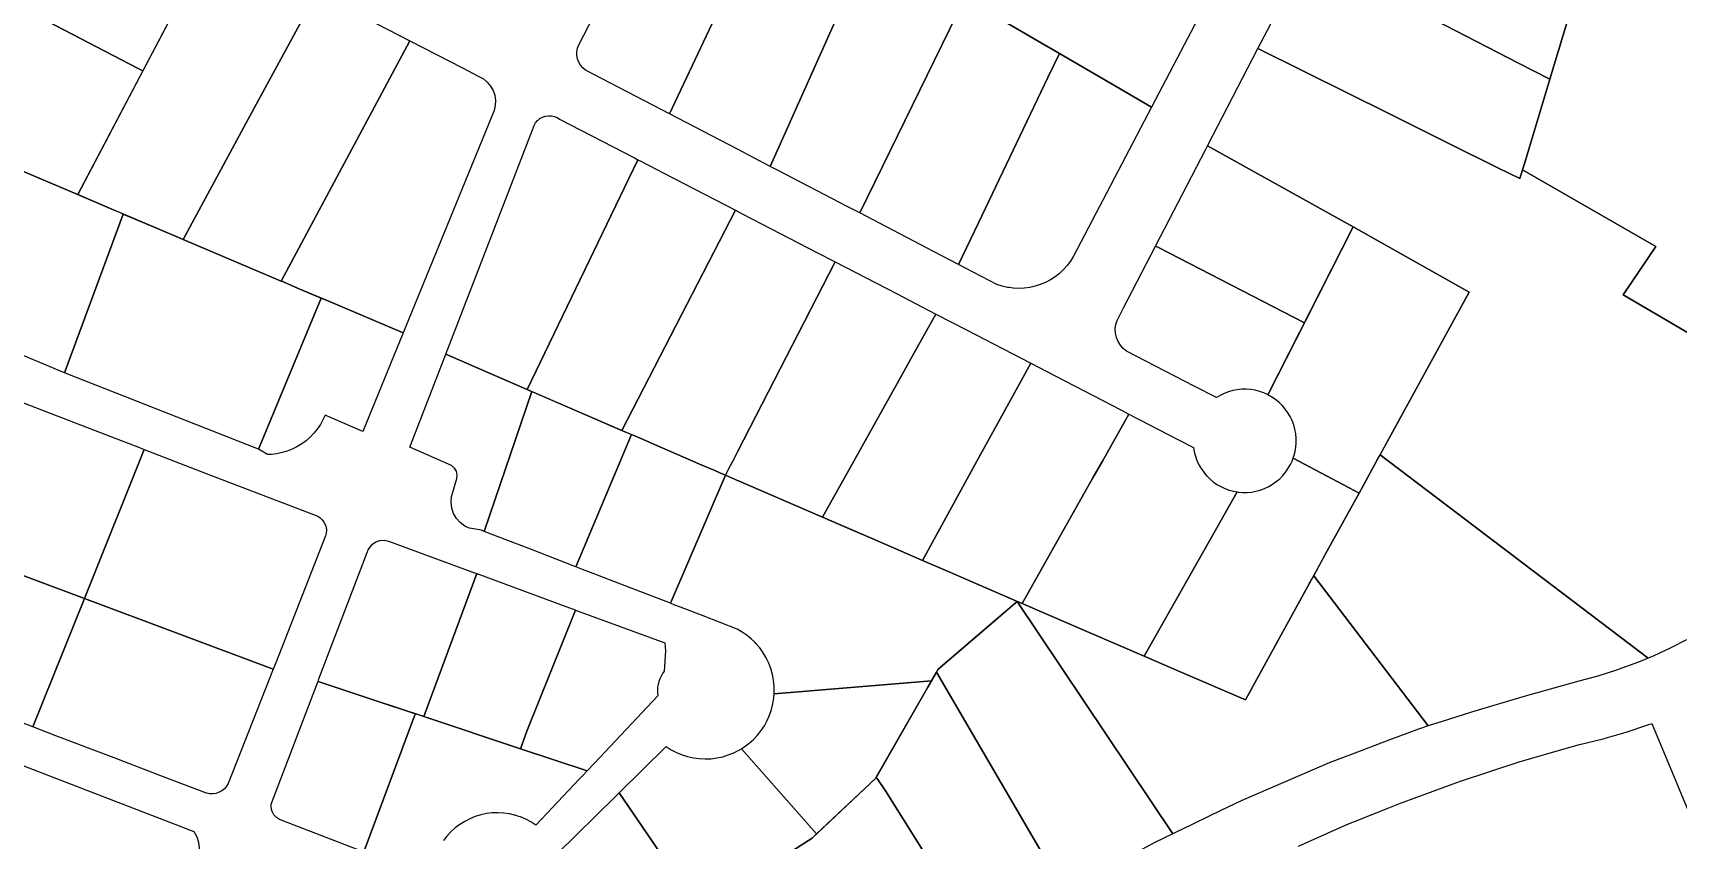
# Model space of a CAD drawing. Header units: metres. Extents: x 3 to 1027712, y 40 to 4430649.
# Drawn here: x 512892.1 to 513171.9, y 4412414.7 to 4412551.9 of the extents above; entities that cross this region are included whole.
import ezdxf

# ---------------------------------------------------------------- set-up
doc = ezdxf.new("R2010")
doc.units = ezdxf.units.M
doc.header["$MEASUREMENT"] = 0
doc.layers.add('A.ES.SDGC.CP.07003.cadastralparcel — CadastralParcel', color=1, linetype='Continuous')

msp = doc.modelspace()

# ---------------------------------------------------------------- linework, layer by layer
at = {"layer": 'A.ES.SDGC.CP.07003.cadastralparcel — CadastralParcel', "color": 7, "linetype": 'Continuous', "flags": 128}
for points in [[(513065.13, 4412600.84), (513072.51, 4412596.72), (513085.32, 4412589.56), (513087.01, 4412588.61), (513094.42, 4412584.47), (513103.39, 4412579.47), (513097.72, 4412568.66), (513082.38, 4412539.33), (513077.73, 4412542.02), (513066.7, 4412548.43), (513063.12, 4412550.51), (513051.39, 4412557.32), (513050.57, 4412557.8), (513045.34, 4412560.84), (513047.79, 4412565.79), (513055.4, 4412581.18), (513065.13, 4412600.84)], [(513014.78, 4412578.58), (513018.44, 4412576.45), (513011.96, 4412562.71), (513000.39, 4412538.17), (512986.1, 4412545.61), (512985.64, 4412546), (512985.26, 4412546.47), (512984.97, 4412546.99), (512984.77, 4412547.56), (512984.66, 4412548.15), (512984.66, 4412548.75), (512984.77, 4412549.34), (512984.97, 4412549.91), (512986.65, 4412553.21), (512999.09, 4412577.63), (513003.31, 4412585.06), (513011.96, 4412580.21), (513014.78, 4412578.58)], [(513116.22, 4412580.14), (513116.8, 4412581.32), (513155.47, 4412561.82), (513155.11, 4412560.61), (513150.12, 4412544.07), (513144.78, 4412546.82), (513130.53, 4412554.14), (513122.74, 4412558.15), (513117.13, 4412561.02), (513108.78, 4412565.29), (513109.32, 4412566.37), (513116.22, 4412580.14)], [(512921.78, 4412568.28), (512922.59, 4412567.87), (512910.81, 4412545.48), (512909.94, 4412545.94), (512887.67, 4412557.53), (512889.05, 4412560.55), (512890.53, 4412564.26), (512891.85, 4412568.02), (512893, 4412571.85), (512893.98, 4412575.71), (512894.21, 4412576.52), (512894.57, 4412577.29), (512895.07, 4412577.96), (512895.68, 4412578.54), (512896.37, 4412579), (512897.14, 4412579.34), (512897.96, 4412579.54), (512898.8, 4412579.58), (512899.63, 4412579.49), (512900.44, 4412579.24), (512905.95, 4412576.41), (512916.2, 4412571.14), (512921.78, 4412568.28)], [(513018.44, 4412576.45), (513027.06, 4412571.45), (513034.45, 4412567.16), (513017.53, 4412529.25), (513011.96, 4412532.15), (513000.42, 4412538.16), (513000.39, 4412538.17), (513011.96, 4412562.71), (513018.44, 4412576.45)], [(512922.59, 4412567.87), (512932.81, 4412562.61), (512932.88, 4412562.58), (512936.2, 4412560.87), (512939.43, 4412559.21), (512940.38, 4412558.72), (512928.75, 4412537.25), (512917.69, 4412516.83), (512917.28, 4412517), (512913.04, 4412518.81), (512905.95, 4412521.82), (512899.75, 4412524.45), (512922.59, 4412567.87)], [(513043.97, 4412561.64), (513045.34, 4412560.84), (513050.57, 4412557.8), (513034.07, 4412524.03), (513032.75, 4412521.33), (513030.72, 4412522.39), (513018.79, 4412528.6), (513017.53, 4412529.25), (513034.45, 4412567.16), (513043.97, 4412561.64)], [(513108.78, 4412565.29), (513117.13, 4412561.02), (513122.74, 4412558.15), (513130.53, 4412554.14), (513144.78, 4412546.82), (513150.12, 4412544.07), (513146.07, 4412530.64), (513145.02, 4412527.17), (513141.3, 4412529.02), (513132.96, 4412533.16), (513122.74, 4412538.24), (513108.7, 4412545.22), (513108.02, 4412545.56), (513100.48, 4412549.31), (513102.64, 4412553.46), (513104.91, 4412557.85), (513108.78, 4412565.29)], [(512909.94, 4412545.94), (512910.81, 4412545.48), (512899.75, 4412524.45), (512898.78, 4412524.87), (512887.2, 4412529.8), (512876.27, 4412534.44), (512873.15, 4412535.77), (512874.27, 4412536.99), (512876.82, 4412540.06), (512879.23, 4412543.24), (512881.5, 4412546.52), (512883.62, 4412549.89), (512885.59, 4412553.37), (512887.4, 4412556.93), (512887.67, 4412557.53), (512909.94, 4412545.94)], [(512940.38, 4412558.72), (512948.74, 4412554.43), (512956.22, 4412550.59), (512934.35, 4412509.75), (512917.69, 4412516.83), (512928.75, 4412537.25), (512940.38, 4412558.72)], [(513051.39, 4412557.32), (513063.12, 4412550.51), (513066.7, 4412548.43), (513064.74, 4412544.35), (513052.92, 4412519.67), (513049.52, 4412512.59), (513045.32, 4412514.78), (513032.75, 4412521.33), (513034.07, 4412524.03), (513050.57, 4412557.8), (513051.39, 4412557.32)], [(512956.22, 4412550.59), (512965.19, 4412545.98), (512967.99, 4412544.54), (512968.74, 4412544.12), (512969.41, 4412543.57), (512969.97, 4412542.91), (512970.39, 4412542.14), (512970.67, 4412541.33), (512970.79, 4412540.47), (512970.76, 4412539.61), (512970.57, 4412538.77), (512967.1, 4412530.29), (512955.07, 4412500.94), (512942.59, 4412506.25), (512937.55, 4412508.39), (512934.59, 4412509.65), (512934.35, 4412509.75), (512956.22, 4412550.59)], [(513064.74, 4412544.35), (513066.7, 4412548.43), (513077.73, 4412542.02), (513082.38, 4412539.33), (513069.1, 4412513.96), (513068.6, 4412513.15), (513068.03, 4412512.39), (513067.41, 4412511.69), (513066.72, 4412511.04), (513065.97, 4412510.46), (513065.18, 4412509.95), (513064.34, 4412509.51), (513063.46, 4412509.15), (513062.57, 4412508.86), (513061.65, 4412508.66), (513060.71, 4412508.54), (513059.77, 4412508.5), (513058.82, 4412508.55), (513058.17, 4412508.64), (513057.89, 4412508.68), (513056.97, 4412508.89), (513056.07, 4412509.19), (513049.52, 4412512.59), (513052.92, 4412519.67), (513064.74, 4412544.35)], [(512994.42, 4412530.68), (512995.03, 4412530.37), (512976.17, 4412491.32), (512975.89, 4412491.44), (512962.33, 4412497.3), (512977.38, 4412536.22), (512977.63, 4412536.67), (512977.96, 4412537.05), (512978.05, 4412537.11), (512978.36, 4412537.38), (512978.8, 4412537.62), (512979.29, 4412537.79), (512979.79, 4412537.86), (512980.06, 4412537.84), (512980.3, 4412537.84), (512980.79, 4412537.73), (512981.27, 4412537.54), (512981.7, 4412537.27), (512994.42, 4412530.68)], [(513108.56, 4412502.99), (513108.39, 4412502.65), (513083.56, 4412515.43), (513083.04, 4412515.68), (513091.54, 4412532.07), (513091.9, 4412532.75), (513116.67, 4412518.95), (513108.56, 4412502.99)], [(512992.27, 4412484.37), (512976.83, 4412491.04), (512976.17, 4412491.32), (512995.03, 4412530.37), (512995.23, 4412530.26), (512995.42, 4412530.17), (512999.42, 4412528.09), (513011.62, 4412521.78), (512992.27, 4412484.37)], [(512930.52, 4412481.15), (512897.5, 4412494.15), (512907.5, 4412521.15), (512913.04, 4412518.81), (512917.28, 4412517), (512917.69, 4412516.83), (512934.35, 4412509.75), (512934.59, 4412509.65), (512937.55, 4412508.39), (512941.14, 4412506.86), (512930.52, 4412481.15)], [(513012.15, 4412521.51), (513012.87, 4412521.13), (513025.46, 4412514.62), (513028.56, 4412513.02), (513011.96, 4412480.74), (513011.14, 4412479.14), (513010.73, 4412478.35), (513009.91, 4412476.75), (513008.97, 4412477.16), (513008.13, 4412477.52), (513005.51, 4412478.65), (513004.37, 4412479.14), (512998.74, 4412481.57), (512995.4, 4412483.02), (512992.41, 4412484.31), (512992.27, 4412484.37), (513011.62, 4412521.78), (513011.96, 4412521.61), (513012.15, 4412521.51)], [(513136.41, 4412507.86), (513134.83, 4412504.98), (513122.74, 4412482.94), (513120.72, 4412479.26), (513120.65, 4412479.13), (513117.68, 4412473.72), (513115.97, 4412474.62), (513110.23, 4412477.65), (513107.41, 4412479.13), (513106.46, 4412479.63), (513106.6, 4412480.01), (513106.79, 4412480.75), (513106.92, 4412481.51), (513106.98, 4412482.27), (513106.98, 4412483.04), (513106.9, 4412483.8), (513106.76, 4412484.56), (513106.56, 4412485.3), (513106.29, 4412486.02), (513105.96, 4412486.71), (513105.57, 4412487.37), (513105.12, 4412488), (513104.63, 4412488.58), (513104.56, 4412488.65), (513104.08, 4412489.12), (513103.48, 4412489.61), (513102.85, 4412490.04), (513102.18, 4412490.42), (513116.67, 4412518.95), (513136.41, 4412507.86)], [(513108.39, 4412502.65), (513102.18, 4412490.42), (513101.97, 4412490.51), (513101.48, 4412490.73), (513100.76, 4412490.99), (513100.01, 4412491.18), (513099.26, 4412491.31), (513098.49, 4412491.36), (513097.72, 4412491.35), (513096.96, 4412491.28), (513096.21, 4412491.14), (513095.47, 4412490.93), (513094.75, 4412490.66), (513094.06, 4412490.32), (513093.4, 4412489.93), (513089.64, 4412491.88), (513078.12, 4412497.85), (513077.55, 4412498.31), (513077.07, 4412498.87), (513076.69, 4412499.49), (513076.4, 4412500.17), (513076.24, 4412500.89), (513076.21, 4412501.63), (513076.29, 4412502.36), (513076.51, 4412503.06), (513077.61, 4412505.21), (513083.04, 4412515.68), (513083.56, 4412515.43), (513108.39, 4412502.65)], [(513028.56, 4412513.02), (513038.99, 4412507.62), (513045.71, 4412504.13), (513041.73, 4412497.04), (513039.4, 4412492.86), (513031.72, 4412479.13), (513027.25, 4412471.12), (513026.4, 4412469.62), (513026.01, 4412469.79), (513012.14, 4412475.78), (513011.96, 4412475.86), (513009.91, 4412476.75), (513010.73, 4412478.35), (513011.14, 4412479.14), (513011.96, 4412480.74), (513028.56, 4412513.02)], [(512932.03, 4412480.28), (512930.52, 4412481.15), (512941.14, 4412506.86), (512942.59, 4412506.25), (512955.07, 4412500.94), (512948.21, 4412484.18), (512941.82, 4412486.98), (512941.45, 4412486.15), (512941.01, 4412485.34), (512940.49, 4412484.58), (512939.92, 4412483.87), (512939.28, 4412483.2), (512938.59, 4412482.6), (512937.85, 4412482.06), (512937.01, 4412481.55), (512936.24, 4412481.17), (512935.39, 4412480.84), (512934.51, 4412480.58), (512933.61, 4412480.4), (512932.7, 4412480.29), (512932.03, 4412480.28)], [(513045.71, 4412504.13), (513050.92, 4412501.44), (513061.84, 4412495.79), (513060.24, 4412492.89), (513052.68, 4412479.13), (513043.42, 4412462.27), (513038.9, 4412464.22), (513034.6, 4412466.08), (513026.4, 4412469.62), (513027.25, 4412471.12), (513031.72, 4412479.13), (513039.4, 4412492.86), (513041.73, 4412497.04), (513045.71, 4412504.13)], [(512976.83, 4412491.04), (512976.98, 4412490.97), (512968.89, 4412467.2), (512968.4, 4412467.4), (512966.39, 4412467.74), (512965.94, 4412467.93), (512965.6, 4412468.11), (512964.81, 4412468.69), (512964.16, 4412469.41), (512963.66, 4412470.25), (512963.35, 4412471.17), (512963.24, 4412472.14), (512963.32, 4412473.11), (512963.6, 4412474.05), (512964.05, 4412475.63), (512964.24, 4412476.13), (512964.3, 4412476.78), (512964.15, 4412477.41), (512963.82, 4412477.96), (512963.33, 4412478.39), (512956.24, 4412481.54), (512962.33, 4412497.3), (512976.83, 4412491.04)], [(513061.84, 4412495.79), (513064.56, 4412494.38), (513077.17, 4412487.84), (513078.52, 4412487.14), (513074.01, 4412479.13), (513072.42, 4412476.31), (513060.39, 4412454.94), (513058.92, 4412455.58), (513054.22, 4412457.61), (513047.65, 4412460.45), (513043.42, 4412462.27), (513052.68, 4412479.13), (513060.24, 4412492.89), (513061.84, 4412495.79)], [(512976.98, 4412490.97), (512992.41, 4412484.31), (512993.56, 4412483.81), (512993.94, 4412483.64), (512984.48, 4412461.17), (512984.03, 4412461.35), (512976.92, 4412464.1), (512968.89, 4412467.2), (512976.98, 4412490.97)], [(513078.52, 4412487.14), (513086.94, 4412482.78), (513089.51, 4412481.46), (513089.64, 4412480.7), (513089.84, 4412479.96), (513090.1, 4412479.23), (513090.15, 4412479.13), (513090.43, 4412478.53), (513090.81, 4412477.88), (513091.25, 4412477.25), (513091.74, 4412476.66), (513091.84, 4412476.56), (513092.29, 4412476.11), (513092.88, 4412475.62), (513093.51, 4412475.18), (513094.17, 4412474.8), (513094.87, 4412474.47), (513095.59, 4412474.21), (513096.33, 4412474.03), (513096.95, 4412473.92), (513092.99, 4412466.92), (513081.14, 4412445.98), (513071.78, 4412450.02), (513061.67, 4412454.39), (513060.91, 4412454.72), (513060.39, 4412454.94), (513072.42, 4412476.31), (513074.01, 4412479.13), (513078.52, 4412487.14)], [(512993.94, 4412483.64), (512995.4, 4412483.02), (512998.74, 4412481.57), (513004.37, 4412479.14), (513005.51, 4412478.65), (513008.13, 4412477.52), (513008.97, 4412477.16), (513009.91, 4412476.75), (513000.54, 4412454.97), (512992.86, 4412457.94), (512990.91, 4412458.7), (512987.43, 4412460.04), (512985.62, 4412460.74), (512984.48, 4412461.17), (512993.94, 4412483.64)], [(512901.57, 4412457.5), (512911.04, 4412481.13), (512912.51, 4412480.57), (512921.62, 4412477.06), (512940.57, 4412469.76), (512940.97, 4412469.5), (512941.15, 4412469.33), (512941.33, 4412469.16), (512941.62, 4412468.78), (512941.84, 4412468.35), (512941.98, 4412467.89), (512942.04, 4412467.41), (512942.02, 4412466.92), (512941.91, 4412466.45), (512933.42, 4412444.85), (512932.99, 4412443.75), (512900.88, 4412455.77), (512901.57, 4412457.5)], [(513106.46, 4412479.63), (513107.41, 4412479.13), (513110.23, 4412477.65), (513115.97, 4412474.62), (513117.68, 4412473.72), (513112.27, 4412463.87), (513109.19, 4412458.25), (513108.58, 4412457.14), (513098.37, 4412438.54), (513087.51, 4412443.23), (513081.14, 4412445.98), (513092.99, 4412466.92), (513096.95, 4412473.92), (513097.09, 4412473.89), (513097.85, 4412473.82), (513098.62, 4412473.82), (513099.39, 4412473.89), (513100.14, 4412474.04), (513100.88, 4412474.23), (513101.6, 4412474.49), (513102.3, 4412474.83), (513102.96, 4412475.22), (513103.59, 4412475.65), (513104.17, 4412476.15), (513104.71, 4412476.71), (513105.2, 4412477.3), (513105.64, 4412477.93), (513106.02, 4412478.59), (513106.27, 4412479.13), (513106.34, 4412479.28), (513106.46, 4412479.63)], [(513129.44, 4412434.12), (513109.96, 4412459.66), (513112.27, 4412463.87), (513117.68, 4412473.72), (513120.65, 4412479.13), (513120.72, 4412479.26), (513121.25, 4412480.23), (513166.82, 4412445.65), (513165.46, 4412445.08), (513164.59, 4412444.73), (513162.38, 4412443.92), (513161.45, 4412443.58), (513158.26, 4412442.58), (513155.03, 4412441.71), (513147.98, 4412439.75), (513145.91, 4412439.17), (513136.82, 4412436.46), (513131.83, 4412434.89), (513129.44, 4412434.12)], [(513031.93, 4412467.23), (513034.6, 4412466.08), (513038.9, 4412464.22), (513043.42, 4412462.27), (513047.65, 4412460.45), (513054.22, 4412457.61), (513058.92, 4412455.58), (513059.55, 4412455.3), (513057.53, 4412453.58), (513046.1, 4412443.79), (513045.57, 4412442.86), (513044.95, 4412441.78), (513018.18, 4412439.59), (513018.21, 4412439.89), (513018.19, 4412440.9), (513018.09, 4412441.9), (513017.9, 4412442.89), (513017.62, 4412443.86), (513017.27, 4412444.8), (513016.84, 4412445.71), (513016.33, 4412446.57), (513015.73, 4412447.39), (513015.09, 4412448.16), (513014.89, 4412448.36), (513014.36, 4412448.87), (513014, 4412449.17), (513013.59, 4412449.51), (513012.76, 4412450.08), (513011.9, 4412450.58), (513006.11, 4412452.82), (513002.26, 4412454.31), (513001.31, 4412454.67), (513000.54, 4412454.97), (513009.91, 4412476.75), (513010.43, 4412476.52), (513011.96, 4412475.86), (513012.14, 4412475.78), (513026.01, 4412469.79), (513026.4, 4412469.62), (513031.93, 4412467.23)], [(512900.88, 4412455.77), (512892.13, 4412433.94), (512885.51, 4412436.47), (512867.68, 4412443.28), (512862.33, 4412445.32), (512862.33, 4412446.33), (512862.25, 4412447.33), (512862.08, 4412448.32), (512861.83, 4412449.29), (512861.49, 4412450.23), (512861.07, 4412451.15), (512860.57, 4412452.02), (512860, 4412452.85), (512859.36, 4412453.62), (512865.68, 4412468.95), (512900.88, 4412455.77)], [(512950.19, 4412438.52), (512940.62, 4412441.7), (512940.78, 4412442.13), (512948.97, 4412463.61), (512949.15, 4412464.04), (512949.41, 4412464.43), (512949.87, 4412465), (512950.47, 4412465.42), (512951.15, 4412465.66), (512951.88, 4412465.7), (512952.14, 4412465.67), (512952.59, 4412465.55), (512952.8, 4412465.47), (512966.61, 4412460.38), (512967.22, 4412460.16), (512967.62, 4412460.01), (512958.62, 4412435.71), (512950.19, 4412438.52)], [(512983.83, 4412454.04), (512984.09, 4412453.95), (512984.42, 4412453.82), (512976.15, 4412433.25), (512975.04, 4412430.25), (512958.62, 4412435.71), (512967.62, 4412460.01), (512983.83, 4412454.04)], [(513060.39, 4412454.94), (513060.91, 4412454.72), (513061.67, 4412454.39), (513071.78, 4412450.02), (513081.14, 4412445.98), (513087.51, 4412443.23), (513098.37, 4412438.54), (513108.58, 4412457.14), (513109.19, 4412458.25), (513109.96, 4412459.66), (513129.44, 4412434.12), (513127.79, 4412433.59), (513122.74, 4412431.68), (513116.23, 4412429.21), (513112.56, 4412427.82), (513097.6, 4412421.39), (513094.19, 4412419.74), (513087.41, 4412416.46), (513086.78, 4412416.15), (513086.02, 4412415.78), (513059.55, 4412455.3), (513060.39, 4412454.94)], [(512932.99, 4412443.75), (512925.36, 4412424.33), (512925.07, 4412423.86), (512924.71, 4412423.45), (512924.28, 4412423.11), (512923.81, 4412422.84), (512923.29, 4412422.66), (512922.75, 4412422.57), (512922.2, 4412422.57), (512921.67, 4412422.67), (512914.18, 4412425.53), (512905.95, 4412428.67), (512896.02, 4412432.46), (512892.13, 4412433.94), (512900.88, 4412455.77), (512932.99, 4412443.75)], [(512984.42, 4412453.82), (512999.58, 4412448.25), (512999.72, 4412446.89), (512999.46, 4412443.42), (512999.19, 4412443.01), (512998.95, 4412442.58), (512998.75, 4412442.13), (512998.59, 4412441.67), (512998.47, 4412441.19), (512998.38, 4412440.71), (512998.35, 4412440.22), (512998.35, 4412439.73), (512998.39, 4412439.24), (512987.66, 4412427.8), (512986.39, 4412426.48), (512975.04, 4412430.25), (512976.15, 4412433.25), (512984.42, 4412453.82)], [(513086.02, 4412415.78), (513082.94, 4412414.3), (513075.44, 4412410.27), (513068.6, 4412406.59), (513067.59, 4412406), (513045.79, 4412443.25), (513046.1, 4412443.79), (513046.74, 4412444.34), (513057.53, 4412453.58), (513059.55, 4412455.3), (513086.02, 4412415.78)], [(512948.41, 4412412.7), (512946.69, 4412413.36), (512934.09, 4412418.23), (512933.54, 4412418.55), (512933.1, 4412419), (512932.79, 4412419.55), (512932.63, 4412420.17), (512932.65, 4412420.79), (512932.65, 4412420.8), (512940.51, 4412441.42), (512940.62, 4412441.7), (512950.19, 4412438.52), (512957.18, 4412436.19), (512957.05, 4412435.86), (512948.41, 4412412.7)], [(513018.15, 4412439.04), (513018.18, 4412439.59), (513044.95, 4412441.78), (513044.32, 4412440.69), (513035.46, 4412425.22), (513025.4, 4412415.75), (513012.64, 4412430.25), (513013.09, 4412430.54), (513013.91, 4412431.14), (513014.66, 4412431.81), (513015.34, 4412432.54), (513015.97, 4412433.32), (513016.54, 4412434.16), (513017.02, 4412435.05), (513017.41, 4412435.97), (513017.74, 4412436.92), (513017.93, 4412437.7), (513017.98, 4412437.9), (513018.14, 4412438.89), (513018.15, 4412439.04)], [(513067.59, 4412406), (513053.93, 4412398.12), (513053.76, 4412398.02), (513053.11, 4412397.61), (513037.12, 4412423.08), (513036.65, 4412423.78), (513035.56, 4412425.4), (513044.32, 4412440.69), (513045.79, 4412443.25), (513067.59, 4412406)], [(513004.53, 4412404.14), (512991.86, 4412422.76), (512999.85, 4412430.61), (513000.7, 4412430.07), (513001.59, 4412429.61), (513002.52, 4412429.22), (513003.47, 4412428.92), (513004.46, 4412428.7), (513005.46, 4412428.56), (513006.46, 4412428.51), (513007.47, 4412428.55), (513008.47, 4412428.67), (513009.45, 4412428.88), (513010.4, 4412429.18), (513011.34, 4412429.55), (513011.96, 4412429.86), (513012.24, 4412430.01), (513012.64, 4412430.25), (513025.4, 4412415.75), (513024.66, 4412415.06), (513016.68, 4412409.92), (513011.96, 4412406.88), (513005.55, 4412402.76), (513004.53, 4412404.14)], [(512912.5, 4412392.29), (512879.69, 4412403.76), (512888.62, 4412427.1), (512888.95, 4412427.96), (512919.5, 4412416.16), (512919.98, 4412415.29), (512920.28, 4412414.34), (512920.38, 4412413.35), (512920.37, 4412412.93), (512920.29, 4412412.42), (512914.76, 4412398.13), (512912.5, 4412392.29)], [(513053.11, 4412397.61), (513052.79, 4412397.41), (513039.3, 4412388.84), (513034.83, 4412385.74), (513033.83, 4412385.04), (513028.57, 4412392.67), (513021.22, 4412403.32), (513016.68, 4412409.92), (513024.66, 4412415.06), (513035.46, 4412425.22), (513035.56, 4412425.4), (513036.65, 4412423.78), (513037.12, 4412423.08), (513053.11, 4412397.61)]]:
    msp.add_lwpolyline(points, close=True, dxfattribs=at)
for points in [[(513206.15, 4412481.89), (513162.58, 4412507.42), (513162.58, 4412507.42), (513168.17, 4412515.65), (513145.46, 4412528.64), (513146.07, 4412530.64), (513150.12, 4412544.07), (513155.11, 4412560.61)], [(513173.36, 4412448.78), (513170.71, 4412447.42), (513167.68, 4412446), (513166.82, 4412445.65), (513121.25, 4412480.23), (513122.74, 4412482.94), (513134.83, 4412504.98), (513136.41, 4412507.86), (513116.67, 4412518.95), (513091.9, 4412532.75), (513100.48, 4412549.31), (513108.02, 4412545.56), (513108.7, 4412545.22), (513122.74, 4412538.24), (513132.96, 4412533.16), (513141.3, 4412529.02), (513145.02, 4412527.17), (513145.46, 4412528.64), (513168.17, 4412515.65), (513162.58, 4412507.42), (513206.15, 4412481.89)], [(512887.2, 4412529.8), (512898.78, 4412524.87), (512905.95, 4412521.82), (512906.84, 4412521.44), (512907.5, 4412521.15), (512897.5, 4412494.15), (512896.79, 4412494.45), (512887.66, 4412498.31)], [(512885.61, 4412490.94), (512905.95, 4412483.1), (512909.53, 4412481.72), (512909.98, 4412481.55), (512911.04, 4412481.13), (512901.57, 4412457.5), (512900.88, 4412455.77), (512865.68, 4412468.95)], [(512948.41, 4412412.7), (512957.05, 4412435.86), (512957.18, 4412436.19), (512957.63, 4412436.04), (512957.63, 4412436.04), (512958.62, 4412435.71), (512975.04, 4412430.25), (512986.39, 4412426.48), (512985.64, 4412425.71), (512985.06, 4412425.1), (512977.65, 4412417.25), (512976.82, 4412417.79), (512975.96, 4412418.25), (512975.05, 4412418.64), (512974.78, 4412418.73), (512974.12, 4412418.94), (512974.02, 4412418.96), (512973.16, 4412419.17), (512972.19, 4412419.31), (512971.21, 4412419.36), (512970.23, 4412419.32), (512969.25, 4412419.21), (512968.29, 4412419), (512967.35, 4412418.71), (512966.44, 4412418.34), (512965.56, 4412417.9), (512964.73, 4412417.38), (512963.95, 4412416.78), (512963.34, 4412416.23), (512963.22, 4412416.12), (512962.55, 4412415.4), (512961.95, 4412414.63)], [(513107.38, 4412413.68), (513115.62, 4412417.37), (513116.91, 4412417.89), (513122.74, 4412420.22), (513124.72, 4412421.01), (513133.04, 4412424.06), (513134.76, 4412424.69), (513144.92, 4412428.02), (513152.18, 4412430.11), (513155.19, 4412430.98), (513159.16, 4412431.94), (513159.91, 4412432.15), (513163.09, 4412433.07), (513166.96, 4412434.37), (513167.33, 4412434.5), (513167.33, 4412434.5), (513167.45, 4412434.54), (513176.17, 4412413.58)], [(512981.27, 4412412.36), (512991.19, 4412422.1), (512991.6, 4412422.51), (512991.6, 4412422.51), (512991.86, 4412422.76), (513004.53, 4412404.14)]]:
    msp.add_lwpolyline(points, dxfattribs=at)

doc.saveas('drawing.dxf')
